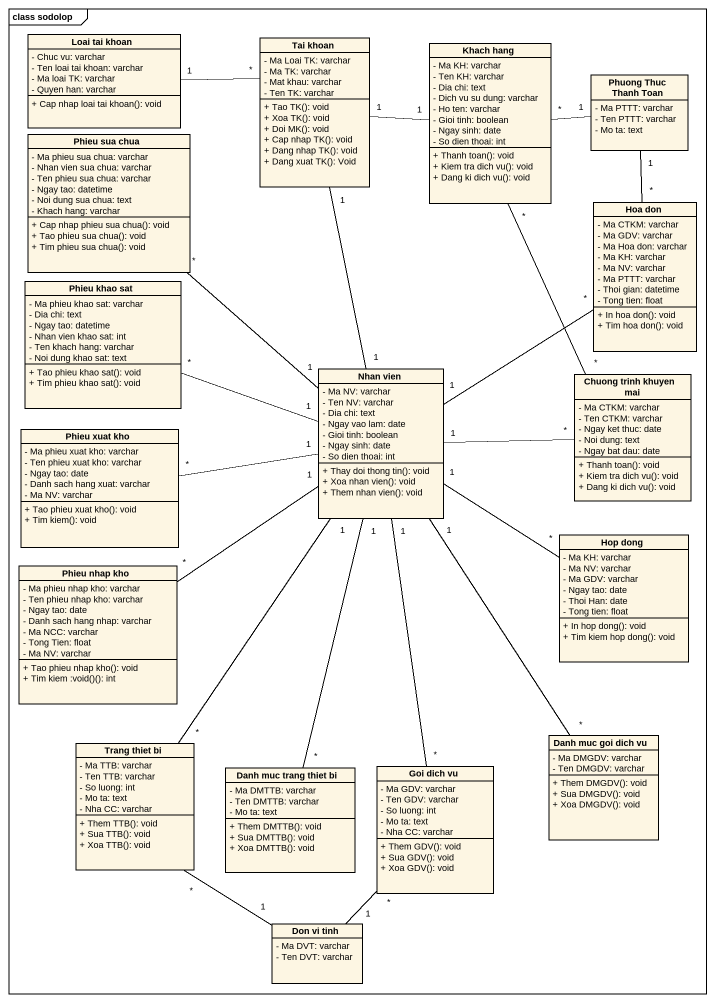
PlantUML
@startuml
mainframe class sodolop
hide circle
hide empty members
skinparam classAttributeIconSize 0
class "Loai tai khoan" as Loai_tai_khoan {
  - Chuc vu: varchar
  - Ten loai tai khoan: varchar
  - Ma loai TK: varchar
  - Quyen han: varchar
  + Cap nhap loai tai khoan(): void
}
class "Tai khoan" as Tai_khoan {
  - Ma Loai TK: varchar
  - Ma TK: varchar
  - Mat khau: varchar
  - Ten TK: varchar
  + Tao TK(): void
  + Xoa TK(): void
  + Doi MK(): void
  + Cap nhap TK(): void
  + Dang nhap TK(): void
  + Dang xuat TK(): Void
}
class "Khach hang" as Khach_hang {
  - Ma KH: varchar
  - Ten KH: varchar
  - Dia chi: text
  - Dich vu su dung: varchar
  - Ho ten: varchar
  - Gioi tinh: boolean
  - Ngay sinh: date
  - So dien thoai: int
  + Thanh toan(): void
  + Kiem tra dich vu(): void
  + Dang ki dich vu(): void
}
class "Phuong Thuc Thanh Toan" as Phuong_Thuc_Thanh_Toan {
  - Ma PTTT: varchar
  - Ten PTTT: varchar
  - Mo ta: text
}
class "Phieu sua chua" as Phieu_sua_chua {
  - Ma phieu sua chua: varchar
  - Nhan vien sua chua: varchar
  - Ten phieu sua chua: varchar
  - Ngay tao: datetime
  - Noi dung sua chua: text
  - Khach hang: varchar
  + Cap nhap phieu sua chua(): void
  + Tao phieu sua chua(): void
  + Tim phieu sua chua(): void
}
class "Hoa don" as Hoa_don {
  - Ma CTKM: varchar
  - Ma GDV: varchar
  - Ma Hoa don: varchar
  - Ma KH: varchar
  - Ma NV: varchar
  - Ma PTTT: varchar
  - Thoi gian: datetime
  - Tong tien: float
  + In hoa don(): void
  + Tim hoa don(): void
}
class "Phieu khao sat" as Phieu_khao_sat {
  - Ma phieu khao sat: varchar
  - Dia chi: text
  - Ngay tao: datetime
  - Nhan vien khao sat: int
  - Ten khach hang: varchar
  - Noi dung khao sat: text
  + Tao phieu khao sat(): void
  + Tim phieu khao sat(): void
}
class "Nhan vien" as Nhan_vien {
  - Ma NV: varchar
  - Ten NV: varchar
  - Dia chi: text
  - Ngay vao lam: date
  - Gioi tinh: boolean
  - Ngay sinh: date
  - So dien thoai: int
  + Thay doi thong tin(): void
  + Xoa nhan vien(): void
  + Them nhan vien(): void
}
class "Chuong trinh khuyen mai" as Chuong_trinh_khuyen_mai {
  - Ma CTKM: varchar
  - Ten CTKM: varchar
  - Ngay ket thuc: date
  - Noi dung: text
  - Ngay bat dau: date
  + Thanh toan(): void
  + Kiem tra dich vu(): void
  + Dang ki dich vu(): void
}
class "Phieu xuat kho" as Phieu_xuat_kho {
  - Ma phieu xuat kho: varchar
  - Ten phieu xuat kho: varchar
  - Ngay tao: date
  - Danh sach hang xuat: varchar
  - Ma NV: varchar
  + Tao phieu xuat kho(): void
  + Tim kiem(): void
}
class "Hop dong" as Hop_dong {
  - Ma KH: varchar
  - Ma NV: varchar
  - Ma GDV: varchar
  - Ngay tao: date
  - Thoi Han: date
  - Tong tien: float
  + In hop dong(): void
  + Tim kiem hop dong(): void
}
class "Phieu nhap kho" as Phieu_nhap_kho {
  - Ma phieu nhap kho: varchar
  - Ten phieu nhap kho: varchar
  - Ngay tao: date
  - Danh sach hang nhap: varchar
  - Ma NCC: varchar
  - Tong Tien: float
  - Ma NV: varchar
  + Tao phieu nhap kho(): void
  + Tim kiem :void()(): int
}
class "Trang thiet bi" as Trang_thiet_bi {
  - Ma TTB: varchar
  - Ten TTB: varchar
  - So luong: int
  - Mo ta: text
  - Nha CC: varchar
  + Them TTB(): void
  + Sua TTB(): void
  + Xoa TTB(): void
}
class "Danh muc trang thiet bi" as Danh_muc_trang_thiet_bi {
  - Ma DMTTB: varchar
  - Ten DMTTB: varchar
  - Mo ta: text
  + Them DMTTB(): void
  + Sua DMTTB(): void
  + Xoa DMTTB(): void
}
class "Goi dich vu" as Goi_dich_vu {
  - Ma GDV: varchar
  - Ten GDV: varchar
  - So luong: int
  - Mo ta: text
  - Nha CC: varchar
  + Them GDV(): void
  + Sua GDV(): void
  + Xoa GDV(): void
}
class "Danh muc goi dich vu" as Danh_muc_goi_dich_vu {
  - Ma DMGDV: varchar
  - Ten DMGDV: varchar
  + Them DMGDV(): void
  + Sua DMGDV(): void
  + Xoa DMGDV(): void
}
class "Don vi tinh" as Don_vi_tinh {
  - Ma DVT: varchar
  - Ten DVT: varchar
}
Loai_tai_khoan "1" -right- "*" Tai_khoan
Tai_khoan "1" -right- "1" Khach_hang
Khach_hang "*" -right- "1" Phuong_Thuc_Thanh_Toan
Khach_hang "*" -- "*" Chuong_trinh_khuyen_mai
Phieu_sua_chua "*" -- "1" Nhan_vien
Hoa_don "*" -up- "1" Phuong_Thuc_Thanh_Toan
Phieu_khao_sat "*" -right- "1" Nhan_vien
Nhan_vien "1" -up- "1" Tai_khoan
Nhan_vien "1" -up- "*" Hoa_don
Nhan_vien "1" -right- "*" Chuong_trinh_khuyen_mai
Nhan_vien "1" -- "*" Hop_dong
Nhan_vien "1" -- "*" Trang_thiet_bi
Nhan_vien "1" -- "*" Danh_muc_trang_thiet_bi
Nhan_vien "1" -- "*" Goi_dich_vu
Nhan_vien "1" -- "*" Danh_muc_goi_dich_vu
Phieu_xuat_kho "*" -right- "1" Nhan_vien
Phieu_nhap_kho "*" -up- "1" Nhan_vien
Don_vi_tinh "1" -up- "*" Trang_thiet_bi
Don_vi_tinh "1" -up- "*" Goi_dich_vu
@enduml
